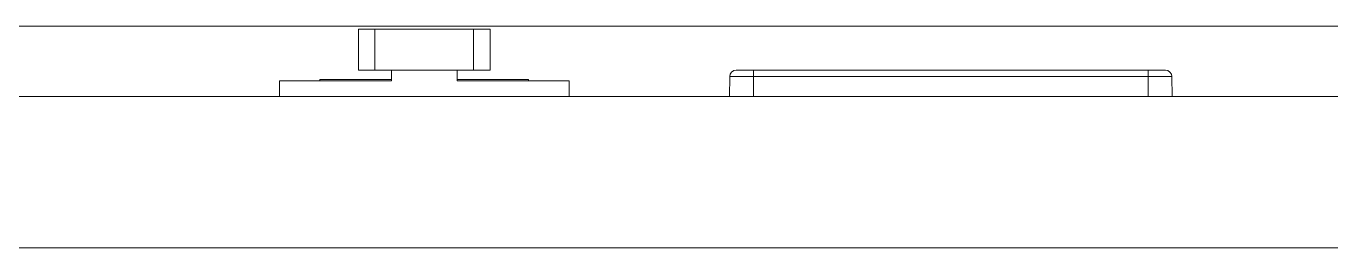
# Model space of a CAD drawing. Header units: metres. Extents: x 0.424 to 0.895, y -0.018 to 0.953.
# Drawn here: x 0.5593 to 0.6585, y 0.6707 to 0.6875 of the extents above; entities that cross this region are included whole.
import ezdxf

# ---------------------------------------------------------------- set-up
doc = ezdxf.new("R2010")
doc.units = ezdxf.units.M
for name, color, linetype, lineweight in [('Bemaßung (ISO)', 7, 'Continuous', 25), ('Sichtbar (ISO)', 7, 'Continuous', 50), ('Sichtbar schmal (ISO)', 7, 'Continuous', 35)]:
    doc.layers.add(name, color=color, linetype=linetype, lineweight=lineweight)

# ---------------------------------------------------------------- blocks, each defined once
blk = doc.blocks.new('Gruppe-12')
at = {"layer": 'Bemaßung (ISO)', "lineweight": 9, "transparency": 33554687}
blk.add_line((0.04247, 0.210178), (-0.129201, 0.210178), dxfattribs=at)

msp = doc.modelspace()

# ---------------------------------------------------------------- linework, layer by layer
at = {"layer": 'Sichtbar (ISO)', "lineweight": 9}
for p, q in [((0.58585, 0.687276), (0.5846, 0.687276)), ((0.5846, 0.687276), (0.5846, 0.684176)), ((0.58585, 0.687276), (0.59335, 0.687276)), ((0.5946, 0.687276), (0.59335, 0.687276)), ((0.5946, 0.687276), (0.5946, 0.684176)), ((0.58585, 0.684176), (0.5846, 0.684176)), ((0.58585, 0.684176), (0.59335, 0.684176)), ((0.5871, 0.684176), (0.5871, 0.683376)), ((0.5921, 0.684176), (0.5921, 0.683376)), ((0.5946, 0.684176), (0.59335, 0.684176)), ((0.6146, 0.684176), (0.613302, 0.684176)), ((0.6146, 0.684176), (0.6446, 0.684176)), ((0.645898, 0.684176), (0.6446, 0.684176)), ((0.5871, 0.683376), (0.5786, 0.683376)), ((0.5786, 0.682176), (0.5786, 0.683376)), ((0.581675, 0.683476), (0.5871, 0.683476)), ((0.581675, 0.683376), (0.581675, 0.683476)), ((0.5921, 0.683476), (0.597525, 0.683476)), ((0.6006, 0.683376), (0.5921, 0.683376)), ((0.597525, 0.683376), (0.597525, 0.683476)), ((0.6006, 0.682176), (0.6006, 0.683376)), ((0.612803, 0.683685), (0.612776, 0.682176)), ((0.646397, 0.683685), (0.646424, 0.682176)), ((0.5436, 0.682176), (0.777, 0.682176))]:
    msp.add_line(p, q, dxfattribs=at)
for centre, start, end in [((0.613302, 0.683676), 90, 179), ((0.645898, 0.683676), 1, 90)]:
    msp.add_arc(centre, 0.0005, start, end, dxfattribs=at)
at = {"layer": 'Sichtbar schmal (ISO)', "lineweight": 9}
for p, q in [((0.58585, 0.687276), (0.58585, 0.684176)), ((0.59335, 0.687276), (0.59335, 0.684176)), ((0.6146, 0.684176), (0.6146, 0.683685)), ((0.6446, 0.683685), (0.6446, 0.684176)), ((0.612803, 0.683685), (0.6146, 0.683685)), ((0.6446, 0.683685), (0.6146, 0.683685)), ((0.6146, 0.683685), (0.6146, 0.682176)), ((0.6446, 0.683685), (0.6446, 0.682176)), ((0.6446, 0.683685), (0.646397, 0.683685)), ((0.5436, 0.670676), (0.777, 0.670676))]:
    msp.add_line(p, q, dxfattribs=at)

# ---------------------------------------------------------------- block references
at = {"layer": 'Bemaßung (ISO)'}
msp.add_blockref('Gruppe-12', (0.64703, 0.477343), dxfattribs=at)

doc.saveas('drawing.dxf')
